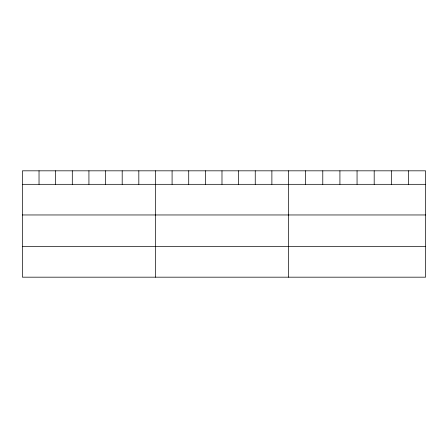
<?xml version="1.0" encoding="UTF-8"?>
<svg xmlns="http://www.w3.org/2000/svg" width="448" height="448" viewBox="0 0 448 448"><rect width="100%" height="100%" fill="white"/><g stroke="black" fill="none" stroke-linecap="round" stroke-linejoin="round"><path stroke-width="0.67" d="M425.6 184.318L425.6 277.178L22.4 277.178L22.4 170.822L425.6 170.822L425.6 184.318L22.4 184.318M22.4 214.962L425.6 214.962M22.4 246.534L425.6 246.534M408.464 170.822L408.464 184.318M391.328 170.822L391.328 184.318M374.192 170.822L374.192 184.318M357.056 170.822L357.056 184.318M339.92 170.822L339.92 184.318M322.784 170.822L322.784 184.318M305.648 170.822L305.648 184.318M288.512 170.822L288.512 277.178M271.88 170.822L271.88 184.318M255.248 170.822L255.248 184.318M238.616 170.822L238.616 184.318M221.984 170.822L221.984 184.318M205.352 170.822L205.352 184.318M188.72 170.822L188.72 184.318M172.088 170.822L172.088 184.318M155.456 170.822L155.456 277.178M138.824 170.822L138.824 184.318M122.192 170.822L122.192 184.318M105.56 170.822L105.56 184.318M88.928 170.822L88.928 184.318M72.296 170.822L72.296 184.318M55.664 170.822L55.664 184.318M39.032 170.822L39.032 184.318"/></g></svg>
